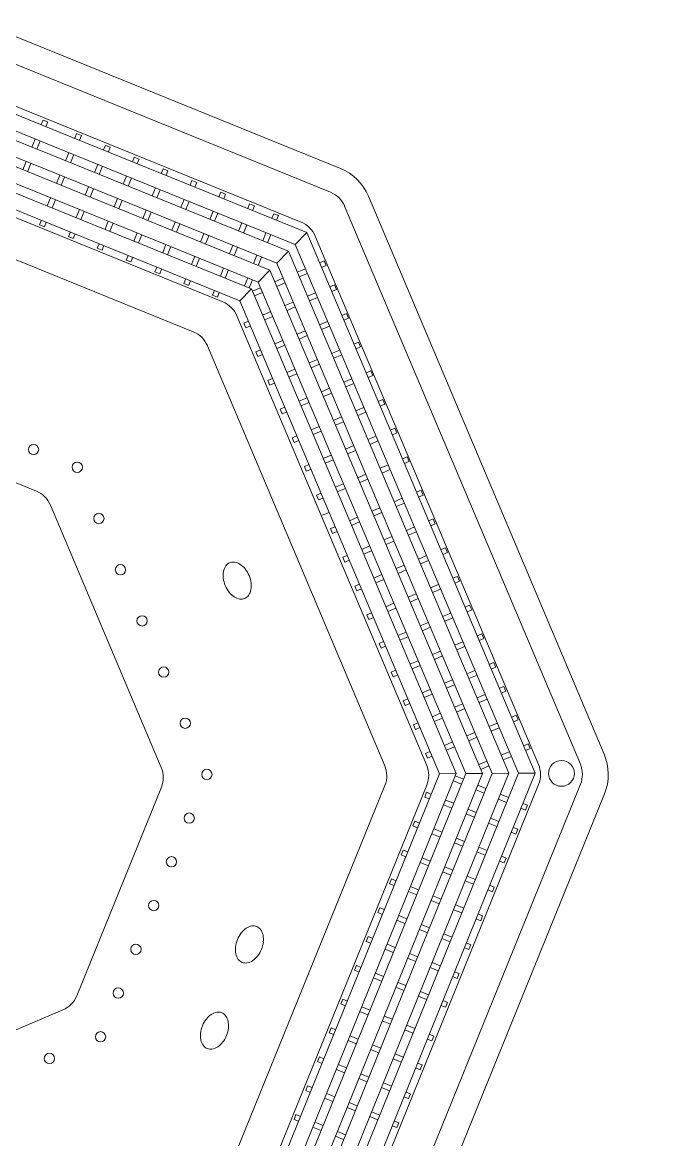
# Model space of a CAD drawing. Header units: millimetres. Extents: x 111 to 1506, y 14 to 566.
# Drawn here: x 242.279 to 243.505, y 126.247 to 128.409 of the extents above; entities that cross this region are included whole.
import ezdxf

# ---------------------------------------------------------------- set-up
doc = ezdxf.new("R2010")
doc.units = ezdxf.units.MM
doc.layers.add('G', color=254, linetype='Continuous', lineweight=5)
doc.layers.add('PLUMA 0.05', color=240, linetype='Continuous', lineweight=5)

# ---------------------------------------------------------------- blocks, each defined once
blk = doc.blocks.new('ala')
at = {"layer": 'PLUMA 0.05', "color": 25}
for p, q in [((1562.9436, 61.8153), (1561.8865, 61.8153)), ((1561.8511, 61.8007), (1561.0222, 60.9717)), ((1562.9126, 61.7403), (1561.9175, 61.7403)), ((1561.8822, 61.7257), (1561.0972, 60.9407)), ((1561.8997, 61.7259), (1561.4613, 61.2875)), ((1561.9121, 61.6959), (1561.8997, 61.7259)), ((1561.8997, 61.7259), (1562.415, 61.7259)), ((1561.9631, 61.7355), (1561.9631, 61.7259)), ((1561.9731, 61.7355), (1561.9631, 61.7355)), ((1561.9731, 61.7259), (1561.9731, 61.7355)), ((1562.0133, 61.7355), (1562.0133, 61.7259)), ((1562.0233, 61.7355), (1562.0133, 61.7355)), ((1562.0233, 61.7259), (1562.0233, 61.7355)), ((1562.0736, 61.7355), (1562.0736, 61.7259)), ((1562.0836, 61.7355), (1562.0736, 61.7355)), ((1562.0836, 61.7259), (1562.0836, 61.7355)), ((1562.1339, 61.7355), (1562.1339, 61.7259)), ((1562.1439, 61.7355), (1562.1339, 61.7355)), ((1562.1439, 61.7259), (1562.1439, 61.7355)), ((1562.1941, 61.7355), (1562.1941, 61.7259)), ((1562.2041, 61.7355), (1562.1941, 61.7355)), ((1562.2041, 61.7259), (1562.2041, 61.7355)), ((1562.2544, 61.7355), (1562.2544, 61.7259)), ((1562.2644, 61.7355), (1562.2544, 61.7355)), ((1562.2644, 61.7259), (1562.2644, 61.7355)), ((1562.3146, 61.7355), (1562.3146, 61.7259)), ((1562.3246, 61.7355), (1562.3146, 61.7355)), ((1562.3246, 61.7259), (1562.3246, 61.7355)), ((1562.3749, 61.7355), (1562.3749, 61.7259)), ((1562.3849, 61.7355), (1562.3749, 61.7355)), ((1562.3849, 61.7259), (1562.3849, 61.7355)), ((1562.9304, 61.7259), (1562.415, 61.7259)), ((1562.4452, 61.7259), (1562.4452, 61.7355)), ((1562.4452, 61.7355), (1562.4552, 61.7355)), ((1562.4552, 61.7355), (1562.4552, 61.7259)), ((1562.5054, 61.7259), (1562.5054, 61.7355)), ((1562.5054, 61.7355), (1562.5154, 61.7355)), ((1562.5154, 61.7355), (1562.5154, 61.7259)), ((1562.5657, 61.7259), (1562.5657, 61.7355)), ((1562.5657, 61.7355), (1562.5757, 61.7355)), ((1562.5757, 61.7355), (1562.5757, 61.7259)), ((1562.626, 61.7259), (1562.626, 61.7355)), ((1562.626, 61.7355), (1562.636, 61.7355)), ((1562.636, 61.7355), (1562.636, 61.7259)), ((1561.9121, 61.6959), (1561.4825, 61.2663)), ((1561.8522, 61.6921), (1561.8593, 61.6991)), ((1561.8593, 61.6991), (1561.8661, 61.6923)), ((1561.9121, 61.6959), (1562.415, 61.6959)), ((1561.9631, 61.6959), (1561.9631, 61.6788)), ((1561.9731, 61.6788), (1561.9731, 61.6959)), ((1562.0133, 61.6959), (1562.0133, 61.6788)), ((1562.0233, 61.6788), (1562.0233, 61.6959)), ((1562.0736, 61.6959), (1562.0736, 61.6788)), ((1562.0836, 61.6788), (1562.0836, 61.6959)), ((1562.1339, 61.6959), (1562.1339, 61.6788)), ((1562.1439, 61.6788), (1562.1439, 61.6959)), ((1562.1941, 61.6959), (1562.1941, 61.6788)), ((1562.2041, 61.6788), (1562.2041, 61.6959)), ((1562.2544, 61.6959), (1562.2544, 61.6788)), ((1562.2644, 61.6788), (1562.2644, 61.6959)), ((1562.3146, 61.6959), (1562.3146, 61.6788)), ((1562.3246, 61.6788), (1562.3246, 61.6959)), ((1562.3749, 61.6959), (1562.3749, 61.6788)), ((1562.3849, 61.6788), (1562.3849, 61.6959)), ((1562.9179, 61.6959), (1562.415, 61.6959)), ((1562.4452, 61.6788), (1562.4452, 61.6959)), ((1562.4552, 61.6959), (1562.4552, 61.6788)), ((1562.5054, 61.6788), (1562.5054, 61.6959)), ((1562.5154, 61.6959), (1562.5154, 61.6788)), ((1562.5657, 61.6788), (1562.5657, 61.6959)), ((1562.5757, 61.6959), (1562.5757, 61.6788)), ((1562.626, 61.6788), (1562.626, 61.6959)), ((1562.636, 61.6959), (1562.636, 61.6788)), ((1561.9192, 61.6788), (1561.4946, 61.2542)), ((1561.8591, 61.6852), (1561.8522, 61.6921)), ((1561.9316, 61.6488), (1561.9192, 61.6788)), ((1561.9192, 61.6788), (1562.415, 61.6788)), ((1562.9109, 61.6788), (1562.415, 61.6788)), ((1561.8096, 61.6495), (1561.8167, 61.6565)), ((1561.8167, 61.6565), (1561.8235, 61.6497)), ((1561.8923, 61.652), (1561.8803, 61.664)), ((1561.8874, 61.6711), (1561.8994, 61.659)), ((1561.9316, 61.6488), (1561.5158, 61.233)), ((1561.9387, 61.6318), (1561.5279, 61.221)), ((1561.8165, 61.6426), (1561.8096, 61.6495)), ((1561.9206, 61.6378), (1561.9327, 61.6258)), ((1561.9316, 61.6488), (1562.415, 61.6488)), ((1561.9511, 61.6018), (1561.9387, 61.6318)), ((1561.9387, 61.6318), (1562.415, 61.6318)), ((1561.9631, 61.6488), (1561.9631, 61.6318)), ((1561.9731, 61.6318), (1561.9731, 61.6488)), ((1562.0133, 61.6488), (1562.0133, 61.6318)), ((1562.0233, 61.6318), (1562.0233, 61.6488)), ((1562.0736, 61.6488), (1562.0736, 61.6318)), ((1562.0836, 61.6318), (1562.0836, 61.6488)), ((1562.1339, 61.6488), (1562.1339, 61.6318)), ((1562.1439, 61.6318), (1562.1439, 61.6488)), ((1562.1941, 61.6488), (1562.1941, 61.6318)), ((1562.2041, 61.6318), (1562.2041, 61.6488)), ((1562.2544, 61.6488), (1562.2544, 61.6318)), ((1562.2644, 61.6318), (1562.2644, 61.6488)), ((1562.3146, 61.6488), (1562.3146, 61.6318)), ((1562.3246, 61.6318), (1562.3246, 61.6488)), ((1562.3749, 61.6488), (1562.3749, 61.6318)), ((1562.3849, 61.6318), (1562.3849, 61.6488)), ((1562.8984, 61.6488), (1562.415, 61.6488)), ((1562.8914, 61.6318), (1562.415, 61.6318)), ((1562.4452, 61.6318), (1562.4452, 61.6488)), ((1562.4552, 61.6488), (1562.4552, 61.6318)), ((1562.5054, 61.6318), (1562.5054, 61.6488)), ((1562.5154, 61.6488), (1562.5154, 61.6318)), ((1562.5657, 61.6318), (1562.5657, 61.6488)), ((1562.5757, 61.6488), (1562.5757, 61.6318)), ((1562.626, 61.6318), (1562.626, 61.6488)), ((1562.636, 61.6488), (1562.636, 61.6318)), ((1562.6862, 61.6318), (1562.6862, 61.6488)), ((1562.6962, 61.6488), (1562.6962, 61.6318)), ((1561.767, 61.6068), (1561.7741, 61.6139)), ((1561.7741, 61.6139), (1561.7809, 61.6071)), ((1561.8497, 61.6094), (1561.8377, 61.6214)), ((1561.8447, 61.6285), (1561.8568, 61.6164)), ((1561.9256, 61.6187), (1561.9136, 61.6308)), ((1561.9511, 61.6018), (1561.5491, 61.1997)), ((1561.7738, 61.6), (1561.767, 61.6068)), ((1561.883, 61.5761), (1561.8709, 61.5881)), ((1561.878, 61.5952), (1561.8901, 61.5832)), ((1561.9511, 61.6018), (1562.415, 61.6018)), ((1561.9631, 61.6018), (1561.9631, 61.5847)), ((1561.9731, 61.5847), (1561.9731, 61.6018)), ((1562.0133, 61.6018), (1562.0133, 61.5847)), ((1562.0233, 61.5847), (1562.0233, 61.6018)), ((1562.0736, 61.6018), (1562.0736, 61.5847)), ((1562.0836, 61.5847), (1562.0836, 61.6018)), ((1562.1339, 61.6018), (1562.1339, 61.5847)), ((1562.1439, 61.5847), (1562.1439, 61.6018)), ((1562.1941, 61.6018), (1562.1941, 61.5847)), ((1562.2041, 61.5847), (1562.2041, 61.6018)), ((1562.2544, 61.6018), (1562.2544, 61.5847)), ((1562.2644, 61.5847), (1562.2644, 61.6018)), ((1562.3146, 61.6018), (1562.3146, 61.5847)), ((1562.3246, 61.5847), (1562.3246, 61.6018)), ((1562.3749, 61.6018), (1562.3749, 61.5847)), ((1562.3849, 61.5847), (1562.3849, 61.6018)), ((1562.8789, 61.6018), (1562.415, 61.6018)), ((1562.4452, 61.5847), (1562.4452, 61.6018)), ((1562.4552, 61.6018), (1562.4552, 61.5847)), ((1562.5054, 61.5847), (1562.5054, 61.6018)), ((1562.5154, 61.6018), (1562.5154, 61.5847)), ((1562.5657, 61.5847), (1562.5657, 61.6018)), ((1562.5757, 61.6018), (1562.5757, 61.5847)), ((1562.626, 61.5847), (1562.626, 61.6018)), ((1562.636, 61.6018), (1562.636, 61.5847)), ((1562.6862, 61.5847), (1562.6862, 61.6018)), ((1562.6962, 61.6018), (1562.6962, 61.5847)), ((1561.9582, 61.5847), (1561.5612, 61.1877)), ((1561.7315, 61.5713), (1561.7386, 61.5784)), ((1561.7383, 61.5645), (1561.7315, 61.5713)), ((1561.7386, 61.5784), (1561.7454, 61.5716)), ((1561.8071, 61.5668), (1561.7951, 61.5788)), ((1561.8021, 61.5859), (1561.8142, 61.5738)), ((1561.9706, 61.5547), (1561.9582, 61.5847)), ((1561.9582, 61.5847), (1562.415, 61.5847)), ((1562.8719, 61.5847), (1562.415, 61.5847)), ((1561.9706, 61.5547), (1561.5824, 61.1665)), ((1561.7666, 61.5503), (1561.7787, 61.5383)), ((1561.8404, 61.5335), (1561.8283, 61.5455)), ((1561.8354, 61.5526), (1561.8475, 61.5405)), ((1561.9163, 61.5428), (1561.9042, 61.5549)), ((1561.9113, 61.5619), (1561.9234, 61.5499)), ((1561.9706, 61.5547), (1562.415, 61.5547)), ((1562.0133, 61.5547), (1562.0133, 61.5451)), ((1562.0233, 61.5451), (1562.0133, 61.5451)), ((1562.0233, 61.5451), (1562.0233, 61.5547)), ((1562.0736, 61.5547), (1562.0736, 61.5451)), ((1562.0836, 61.5451), (1562.0736, 61.5451)), ((1562.0836, 61.5451), (1562.0836, 61.5547)), ((1562.1339, 61.5547), (1562.1339, 61.5451)), ((1562.1439, 61.5451), (1562.1339, 61.5451)), ((1562.1439, 61.5451), (1562.1439, 61.5547)), ((1562.1941, 61.5547), (1562.1941, 61.5451)), ((1562.2041, 61.5451), (1562.1941, 61.5451)), ((1562.2041, 61.5451), (1562.2041, 61.5547)), ((1562.2544, 61.5547), (1562.2544, 61.5451)), ((1562.2644, 61.5451), (1562.2544, 61.5451)), ((1562.2644, 61.5451), (1562.2644, 61.5547)), ((1562.3146, 61.5547), (1562.3146, 61.5451)), ((1562.3246, 61.5451), (1562.3146, 61.5451)), ((1562.3246, 61.5451), (1562.3246, 61.5547)), ((1562.3749, 61.5547), (1562.3749, 61.5451)), ((1562.3849, 61.5451), (1562.3749, 61.5451)), ((1562.3849, 61.5451), (1562.3849, 61.5547)), ((1562.8595, 61.5547), (1562.415, 61.5547)), ((1562.4452, 61.5451), (1562.4452, 61.5547)), ((1562.4452, 61.5451), (1562.4552, 61.5451)), ((1562.4552, 61.5547), (1562.4552, 61.5451)), ((1562.5054, 61.5451), (1562.5054, 61.5547)), ((1562.5054, 61.5451), (1562.5154, 61.5451)), ((1562.5154, 61.5547), (1562.5154, 61.5451)), ((1562.5657, 61.5451), (1562.5657, 61.5547)), ((1562.5657, 61.5451), (1562.5757, 61.5451)), ((1562.5757, 61.5547), (1562.5757, 61.5451)), ((1562.626, 61.5451), (1562.626, 61.5547)), ((1562.626, 61.5451), (1562.636, 61.5451)), ((1562.636, 61.5547), (1562.636, 61.5451)), ((1562.6862, 61.5451), (1562.6862, 61.5547)), ((1562.6862, 61.5451), (1562.6962, 61.5451)), ((1562.6962, 61.5547), (1562.6962, 61.5451)), ((1561.965, 61.5257), (1561.2972, 60.8578)), ((1561.6889, 61.5287), (1561.6959, 61.5358)), ((1561.6957, 61.5219), (1561.6889, 61.5287)), ((1561.6959, 61.5358), (1561.7028, 61.5289)), ((1561.7716, 61.5312), (1561.7595, 61.5433)), ((1561.9446, 61.5287), (1561.9514, 61.5218)), ((1562.8297, 61.5403), (1562.0004, 61.5403)), ((1561.724, 61.5077), (1561.736, 61.4957)), ((1561.8049, 61.4979), (1561.7928, 61.51)), ((1561.7999, 61.5171), (1561.8119, 61.505)), ((1561.8737, 61.5002), (1561.8616, 61.5123)), ((1561.8687, 61.5193), (1561.8807, 61.5073)), ((1561.9443, 61.5148), (1561.9375, 61.5216)), ((1561.9443, 61.5148), (1561.9514, 61.5218)), ((1561.6463, 61.4861), (1561.6533, 61.4932)), ((1561.6531, 61.4793), (1561.6463, 61.4861)), ((1561.6533, 61.4932), (1561.6602, 61.4863)), ((1561.729, 61.4886), (1561.7169, 61.5007)), ((1561.8331, 61.4838), (1561.8452, 61.4717)), ((1561.902, 61.4861), (1561.9088, 61.4792)), ((1561.6864, 61.446), (1561.6743, 61.458)), ((1561.6814, 61.4651), (1561.6934, 61.4531)), ((1561.7622, 61.4553), (1561.7502, 61.4674)), ((1561.7573, 61.4745), (1561.7693, 61.4624)), ((1561.8381, 61.4647), (1561.8261, 61.4767)), ((1561.9017, 61.4722), (1561.8949, 61.479)), ((1561.9017, 61.4722), (1561.9088, 61.4792)), ((1562.7986, 61.4653), (1562.0314, 61.4653)), ((1561.9961, 61.4507), (1561.3722, 60.8268)), ((1561.6036, 61.4435), (1561.6107, 61.4505)), ((1561.6105, 61.4367), (1561.6036, 61.4435)), ((1561.6107, 61.4505), (1561.6175, 61.4437)), ((1561.7905, 61.4412), (1561.8026, 61.4291)), ((1561.8662, 61.4366), (1561.8593, 61.4434)), ((1561.8662, 61.4366), (1561.8732, 61.4437)), ((1561.8664, 61.4505), (1561.8732, 61.4437)), ((1561.6437, 61.4034), (1561.6317, 61.4154)), ((1561.6388, 61.4225), (1561.6508, 61.4104)), ((1561.7196, 61.4127), (1561.7076, 61.4248)), ((1561.7146, 61.4318), (1561.7267, 61.4198)), ((1561.7955, 61.422), (1561.7835, 61.4341)), ((1561.561, 61.4009), (1561.5681, 61.4079)), ((1561.5679, 61.394), (1561.561, 61.4009)), ((1561.5681, 61.4079), (1561.5749, 61.4011)), ((1561.7479, 61.3986), (1561.76, 61.3865)), ((1561.8236, 61.394), (1561.8167, 61.4008)), ((1561.8236, 61.394), (1561.8306, 61.4011)), ((1561.8238, 61.4079), (1561.8306, 61.4011)), ((1561.6011, 61.3608), (1561.5891, 61.3728)), ((1561.5961, 61.3799), (1561.6082, 61.3678)), ((1561.677, 61.3701), (1561.665, 61.3822)), ((1561.672, 61.3892), (1561.6841, 61.3772)), ((1561.7529, 61.3794), (1561.7409, 61.3915)), ((1561.5184, 61.3583), (1561.5255, 61.3653)), ((1561.5252, 61.3514), (1561.5184, 61.3583)), ((1561.5255, 61.3653), (1561.5323, 61.3585)), ((1561.7053, 61.356), (1561.7174, 61.3439)), ((1561.7809, 61.3514), (1561.7741, 61.3582)), ((1561.7809, 61.3514), (1561.788, 61.3585)), ((1561.7812, 61.3653), (1561.788, 61.3585)), ((1561.5585, 61.3182), (1561.5465, 61.3302)), ((1561.5535, 61.3373), (1561.5656, 61.3252)), ((1561.6344, 61.3275), (1561.6224, 61.3395)), ((1561.6294, 61.3466), (1561.6415, 61.3346)), ((1561.7103, 61.3368), (1561.6982, 61.3489)), ((1561.4758, 61.3156), (1561.4829, 61.3227)), ((1561.4826, 61.3088), (1561.4758, 61.3156)), ((1561.4829, 61.3227), (1561.4897, 61.3159)), ((1561.6627, 61.3133), (1561.6748, 61.3013)), ((1561.7383, 61.3088), (1561.7315, 61.3156)), ((1561.7383, 61.3088), (1561.7454, 61.3159)), ((1561.7386, 61.3227), (1561.7454, 61.3159)), ((1561.0969, 60.9231), (1561.4613, 61.2875)), ((1561.5159, 61.2755), (1561.5039, 61.2876)), ((1561.5109, 61.2947), (1561.523, 61.2826)), ((1561.5918, 61.2849), (1561.5797, 61.2969)), ((1561.5868, 61.304), (1561.5989, 61.2919)), ((1561.6677, 61.2942), (1561.6556, 61.3063)), ((1561.127, 60.9107), (1561.4825, 61.2663)), ((1561.4332, 61.273), (1561.4261, 61.266)), ((1561.4261, 61.266), (1561.433, 61.2591)), ((1561.44, 61.2662), (1561.4332, 61.273)), ((1561.6251, 61.2516), (1561.613, 61.2637)), ((1561.6201, 61.2707), (1561.6321, 61.2587)), ((1561.6957, 61.2662), (1561.6889, 61.273)), ((1561.6957, 61.2662), (1561.7028, 61.2732)), ((1561.696, 61.2801), (1561.7028, 61.2732)), ((1561.144, 60.9036), (1561.4946, 61.2542)), ((1561.4733, 61.2329), (1561.4612, 61.245)), ((1561.5492, 61.2423), (1561.5371, 61.2543)), ((1561.5442, 61.2614), (1561.5563, 61.2493)), ((1561.174, 60.8912), (1561.5158, 61.233)), ((1561.1911, 60.8841), (1561.5279, 61.221)), ((1561.3906, 61.2304), (1561.3835, 61.2233)), ((1561.3835, 61.2233), (1561.3903, 61.2165)), ((1561.3974, 61.2236), (1561.3906, 61.2304)), ((1561.4542, 61.2379), (1561.4662, 61.2259)), ((1561.5825, 61.209), (1561.5704, 61.2211)), ((1561.5775, 61.2281), (1561.5895, 61.2161)), ((1561.6531, 61.2236), (1561.6463, 61.2304)), ((1561.6531, 61.2236), (1561.6602, 61.2306)), ((1561.6534, 61.2375), (1561.6602, 61.2306)), ((1561.2211, 60.8717), (1561.5491, 61.1997)), ((1561.4307, 61.1903), (1561.4186, 61.2024)), ((1561.4874, 61.2046), (1561.4995, 61.1926)), ((1561.5066, 61.1997), (1561.4945, 61.2117)), ((1561.2381, 60.8647), (1561.5612, 61.1877)), ((1561.348, 61.1878), (1561.3409, 61.1807)), ((1561.3409, 61.1807), (1561.3477, 61.1739)), ((1561.3548, 61.181), (1561.348, 61.1878)), ((1561.4116, 61.1953), (1561.4236, 61.1833)), ((1561.5399, 61.1664), (1561.5278, 61.1784)), ((1561.6105, 61.181), (1561.6037, 61.1878)), ((1561.6105, 61.181), (1561.6176, 61.188)), ((1561.6108, 61.1948), (1561.6176, 61.188)), ((1561.2681, 60.8522), (1561.5824, 61.1665)), ((1561.3881, 61.1477), (1561.376, 61.1598)), ((1561.4448, 61.162), (1561.4569, 61.15)), ((1561.464, 61.157), (1561.4519, 61.1691)), ((1561.5207, 61.1714), (1561.5328, 61.1593)), ((1561.5824, 61.1665), (1561.5926, 61.1563)), ((1561.3054, 61.1452), (1561.2983, 61.1381)), ((1561.2983, 61.1381), (1561.3051, 61.1313)), ((1561.3122, 61.1384), (1561.3054, 61.1452)), ((1561.369, 61.1527), (1561.381, 61.1406)), ((1561.4972, 61.1238), (1561.4852, 61.1358)), ((1561.554, 61.1381), (1561.5608, 61.1313)), ((1561.5679, 61.1383), (1561.5608, 61.1313)), ((1561.5679, 61.1383), (1561.5611, 61.1452)), ((1561.3455, 61.1051), (1561.3334, 61.1172)), ((1561.4022, 61.1194), (1561.4143, 61.1074)), ((1561.4214, 61.1144), (1561.4093, 61.1265)), ((1561.4781, 61.1288), (1561.4902, 61.1167)), ((1561.2628, 61.1026), (1561.2557, 61.0955)), ((1561.2557, 61.0955), (1561.2625, 61.0887)), ((1561.2696, 61.0958), (1561.2628, 61.1026)), ((1561.3263, 61.1101), (1561.3384, 61.098)), ((1561.4546, 61.0812), (1561.4426, 61.0932)), ((1561.5114, 61.0955), (1561.5182, 61.0887)), ((1561.5253, 61.0957), (1561.5182, 61.0887)), ((1561.5253, 61.0957), (1561.5185, 61.1026)), ((1561.3029, 61.0625), (1561.2908, 61.0745)), ((1561.3596, 61.0768), (1561.3717, 61.0648)), ((1561.3787, 61.0718), (1561.3667, 61.0839)), ((1561.4355, 61.0861), (1561.4476, 61.0741)), ((1561.2201, 61.06), (1561.2131, 61.0529)), ((1561.2131, 61.0529), (1561.2199, 61.0461)), ((1561.227, 61.0532), (1561.2201, 61.06)), ((1561.2837, 61.0675), (1561.2958, 61.0554)), ((1561.412, 61.0385), (1561.4, 61.0506)), ((1561.4688, 61.0529), (1561.4756, 61.046)), ((1561.4827, 61.0531), (1561.4756, 61.046)), ((1561.4827, 61.0531), (1561.4758, 61.0599)), ((1562.1618, 61.0507), (1561.7722, 60.6611)), ((1562.633, 61.0653), (1562.1971, 61.0653)), ((1563.0579, 60.6611), (1562.6683, 61.0507)), ((1561.2602, 61.0199), (1561.2482, 61.0319)), ((1561.317, 61.0342), (1561.3291, 61.0221)), ((1561.3361, 61.0292), (1561.3241, 61.0413)), ((1561.3929, 61.0435), (1561.405, 61.0315)), ((1561.1775, 61.0174), (1561.1705, 61.0103)), ((1561.1705, 61.0103), (1561.1773, 61.0035)), ((1561.1844, 61.0105), (1561.1775, 61.0174)), ((1561.2411, 61.0249), (1561.2532, 61.0128)), ((1561.3694, 60.9959), (1561.3574, 61.008)), ((1561.4262, 61.0103), (1561.433, 61.0034)), ((1561.4401, 61.0105), (1561.433, 61.0034)), ((1561.4401, 61.0105), (1561.4332, 61.0173)), ((1561.2176, 60.9773), (1561.2056, 60.9893)), ((1561.2744, 60.9916), (1561.2865, 60.9795)), ((1561.2935, 60.9866), (1561.2815, 60.9987)), ((1561.3503, 61.0009), (1561.3623, 60.9889)), ((1561.142, 60.9818), (1561.1349, 60.9748)), ((1561.1349, 60.9748), (1561.1417, 60.9679)), ((1561.1488, 60.975), (1561.142, 60.9818)), ((1561.1985, 60.9823), (1561.2106, 60.9702)), ((1561.3268, 60.9533), (1561.3147, 60.9654)), ((1561.3836, 60.9676), (1561.3904, 60.9608)), ((1561.3974, 60.9679), (1561.3904, 60.9608)), ((1561.3974, 60.9679), (1561.3906, 60.9747)), ((1561.163, 60.9467), (1561.175, 60.9347)), ((1561.1821, 60.9417), (1561.17, 60.9538)), ((1561.2318, 60.949), (1561.2438, 60.9369)), ((1561.2509, 60.944), (1561.2389, 60.956)), ((1561.3077, 60.9583), (1561.3197, 60.9463)), ((1561.0075, 60.9364), (1561.0075, 59.8792)), ((1561.127, 60.9107), (1561.0969, 60.9231)), ((1561.0969, 60.9231), (1561.0969, 60.4078)), ((1561.2154, 60.9084), (1561.2033, 60.9205)), ((1561.2842, 60.9107), (1561.2721, 60.9228)), ((1561.3409, 60.925), (1561.3478, 60.9182)), ((1561.3548, 60.9253), (1561.3478, 60.9182)), ((1561.3548, 60.9253), (1561.348, 60.9321)), ((1561.0825, 60.9053), (1561.0825, 59.9103)), ((1561.127, 60.9107), (1561.127, 60.4078)), ((1561.174, 60.8912), (1561.144, 60.9036)), ((1561.144, 60.9036), (1561.144, 60.4078)), ((1561.1962, 60.9134), (1561.2083, 60.9014)), ((1561.2651, 60.9157), (1561.2771, 60.9036)), ((1561.174, 60.8912), (1561.174, 60.4078)), ((1561.2211, 60.8717), (1561.1911, 60.8841)), ((1561.1911, 60.8841), (1561.1911, 60.4078)), ((1561.2295, 60.8802), (1561.2416, 60.8681)), ((1561.2486, 60.8752), (1561.2366, 60.8872)), ((1561.2983, 60.8824), (1561.3052, 60.8756)), ((1561.3122, 60.8827), (1561.3052, 60.8756)), ((1561.3122, 60.8827), (1561.3054, 60.8895)), ((1561.0873, 60.8498), (1561.0873, 60.8598)), ((1561.0873, 60.8598), (1561.0969, 60.8598)), ((1561.127, 60.8598), (1561.144, 60.8598)), ((1561.174, 60.8598), (1561.1911, 60.8598)), ((1561.2211, 60.8717), (1561.2211, 60.4078)), ((1561.2211, 60.8598), (1561.2381, 60.8598)), ((1561.2681, 60.8522), (1561.2381, 60.8647)), ((1561.2381, 60.8647), (1561.2381, 60.4078)), ((1561.0969, 60.8498), (1561.0873, 60.8498)), ((1561.144, 60.8498), (1561.127, 60.8498)), ((1561.1911, 60.8498), (1561.174, 60.8498)), ((1561.2381, 60.8498), (1561.2211, 60.8498)), ((1561.2681, 60.8522), (1561.2681, 60.4078)), ((1561.0873, 60.7995), (1561.0873, 60.8095)), ((1561.0873, 60.8095), (1561.0969, 60.8095)), ((1561.127, 60.8095), (1561.144, 60.8095)), ((1561.174, 60.8095), (1561.1911, 60.8095)), ((1561.2211, 60.8095), (1561.2381, 60.8095)), ((1561.2681, 60.8095), (1561.2778, 60.8095)), ((1561.2778, 60.7995), (1561.2778, 60.8095)), ((1561.2825, 60.8225), (1561.2825, 59.9931)), ((1561.0969, 60.7995), (1561.0873, 60.7995)), ((1561.144, 60.7995), (1561.127, 60.7995)), ((1561.1911, 60.7995), (1561.174, 60.7995)), ((1561.2381, 60.7995), (1561.2211, 60.7995)), ((1561.2778, 60.7995), (1561.2681, 60.7995)), ((1561.3575, 60.7914), (1561.3575, 60.0242)), ((1561.0873, 60.7392), (1561.0873, 60.7492)), ((1561.0873, 60.7492), (1561.0969, 60.7492)), ((1561.127, 60.7492), (1561.144, 60.7492)), ((1561.174, 60.7492), (1561.1911, 60.7492)), ((1561.2211, 60.7492), (1561.2381, 60.7492)), ((1561.2681, 60.7492), (1561.2778, 60.7492)), ((1561.2778, 60.7392), (1561.2778, 60.7492)), ((1561.0969, 60.7392), (1561.0873, 60.7392)), ((1561.144, 60.7392), (1561.127, 60.7392)), ((1561.1911, 60.7392), (1561.174, 60.7392)), ((1561.2381, 60.7392), (1561.2211, 60.7392)), ((1561.2778, 60.7392), (1561.2681, 60.7392)), ((1561.0873, 60.679), (1561.0873, 60.689)), ((1561.0873, 60.689), (1561.0969, 60.689)), ((1561.127, 60.689), (1561.144, 60.689)), ((1561.174, 60.689), (1561.1911, 60.689)), ((1561.2211, 60.689), (1561.2381, 60.689)), ((1561.2681, 60.689), (1561.2778, 60.689)), ((1561.2778, 60.679), (1561.2778, 60.689)), ((1561.0969, 60.679), (1561.0873, 60.679)), ((1561.144, 60.679), (1561.127, 60.679)), ((1561.1911, 60.679), (1561.174, 60.679)), ((1561.2381, 60.679), (1561.2211, 60.679)), ((1561.2778, 60.679), (1561.2681, 60.679)), ((1561.0873, 60.6187), (1561.0873, 60.6287)), ((1561.0873, 60.6287), (1561.0969, 60.6287)), ((1561.0969, 60.6187), (1561.0873, 60.6187)), ((1561.127, 60.6287), (1561.144, 60.6287)), ((1561.144, 60.6187), (1561.127, 60.6187)), ((1561.174, 60.6287), (1561.1911, 60.6287)), ((1561.1911, 60.6187), (1561.174, 60.6187)), ((1561.2211, 60.6287), (1561.2381, 60.6287)), ((1561.2381, 60.6187), (1561.2211, 60.6187)), ((1561.2681, 60.6287), (1561.2778, 60.6287)), ((1561.2778, 60.6187), (1561.2681, 60.6187)), ((1561.2778, 60.6187), (1561.2778, 60.6287)), ((1561.7575, 60.6257), (1561.7575, 60.1899)), ((1561.0873, 60.5585), (1561.0873, 60.5685)), ((1561.0873, 60.5685), (1561.0969, 60.5685)), ((1561.0969, 60.5585), (1561.0873, 60.5585)), ((1561.127, 60.5685), (1561.144, 60.5685)), ((1561.144, 60.5585), (1561.127, 60.5585)), ((1561.174, 60.5685), (1561.1911, 60.5685)), ((1561.1911, 60.5585), (1561.174, 60.5585)), ((1561.2211, 60.5685), (1561.2381, 60.5685)), ((1561.2381, 60.5585), (1561.2211, 60.5585)), ((1561.2681, 60.5685), (1561.2778, 60.5685)), ((1561.2778, 60.5585), (1561.2681, 60.5585)), ((1561.2778, 60.5585), (1561.2778, 60.5685)), ((1561.0873, 60.4982), (1561.0873, 60.5082)), ((1561.0873, 60.5082), (1561.0969, 60.5082)), ((1561.127, 60.5082), (1561.144, 60.5082)), ((1561.174, 60.5082), (1561.1911, 60.5082)), ((1561.2211, 60.5082), (1561.2381, 60.5082)), ((1561.2681, 60.5082), (1561.2778, 60.5082)), ((1561.2778, 60.4982), (1561.2778, 60.5082)), ((1561.0969, 60.4982), (1561.0873, 60.4982)), ((1561.144, 60.4982), (1561.127, 60.4982)), ((1561.1911, 60.4982), (1561.174, 60.4982)), ((1561.2381, 60.4982), (1561.2211, 60.4982)), ((1561.2778, 60.4982), (1561.2681, 60.4982)), ((1561.0873, 60.4379), (1561.0873, 60.4479)), ((1561.0873, 60.4479), (1561.0969, 60.4479)), ((1561.127, 60.4479), (1561.144, 60.4479)), ((1561.174, 60.4479), (1561.1911, 60.4479)), ((1561.2211, 60.4479), (1561.2381, 60.4479)), ((1561.2681, 60.4479), (1561.2778, 60.4479)), ((1561.2778, 60.4379), (1561.2778, 60.4479)), ((1561.0969, 60.4379), (1561.0873, 60.4379)), ((1561.144, 60.4379), (1561.127, 60.4379)), ((1561.1911, 60.4379), (1561.174, 60.4379)), ((1561.2381, 60.4379), (1561.2211, 60.4379)), ((1561.2778, 60.4379), (1561.2681, 60.4379)), ((1561.0969, 59.8925), (1561.0969, 60.4078)), ((1561.127, 59.9049), (1561.127, 60.4078)), ((1561.144, 59.912), (1561.144, 60.4078)), ((1561.174, 59.9244), (1561.174, 60.4078)), ((1561.1911, 59.9315), (1561.1911, 60.4078)), ((1561.2211, 59.9439), (1561.2211, 60.4078)), ((1561.2381, 59.951), (1561.2381, 60.4078)), ((1561.2681, 59.9634), (1561.2681, 60.4078)), ((1561.0969, 60.3777), (1561.0873, 60.3777)), ((1561.0873, 60.3777), (1561.0873, 60.3677)), ((1561.144, 60.3777), (1561.127, 60.3777)), ((1561.1911, 60.3777), (1561.174, 60.3777)), ((1561.0873, 60.3677), (1561.0969, 60.3677)), ((1561.127, 60.3677), (1561.144, 60.3677)), ((1561.174, 60.3677), (1561.1911, 60.3677))]:
    blk.add_line(p, q, dxfattribs=at)
blk.add_lwpolyline([(1563.8725, 60.9364), (1563.8725, 59.8792, -0.198912), (1563.8432, 59.8085), (1563.0143, 58.9796, -0.198912), (1562.9436, 58.9503), (1561.8865, 58.9503, -0.198912), (1561.8157, 58.9796), (1560.9868, 59.8085, -0.198912), (1560.9575, 59.8792), (1560.9575, 60.9364, -0.198912), (1560.9868, 61.0071), (1561.8157, 61.836, -0.198912), (1561.8865, 61.8653), (1562.9436, 61.8653, -0.198912), (1563.0143, 61.836), (1563.8432, 61.0071, -0.198912)], format="xyb", close=True, dxfattribs=at)
for centre, radius in [((1561.8812, 61.7733), 0.025), ((1562.1411, 61.1378), 0.01), ((1562.2324, 61.1378), 0.01), ((1562.3237, 61.1378), 0.01), ((1562.415, 61.1378), 0.01), ((1562.5064, 61.1378), 0.01), ((1562.5977, 61.1378), 0.01), ((1562.689, 61.1378), 0.01), ((1562.0651, 61.0618), 0.01), ((1562.765, 61.0618), 0.01), ((1561.9891, 60.9858), 0.01), ((1561.9131, 60.9098), 0.01), ((1561.8371, 60.8338), 0.01), ((1561.761, 60.7578), 0.01), ((1561.685, 60.6818), 0.01), ((1561.685, 60.5904), 0.01)]:
    blk.add_circle(centre, radius, dxfattribs=at)
for centre, radius, start, end in [((1561.8865, 61.7653), 0.05, 90, 135), ((1561.9175, 61.6903), 0.05, 90, 135), ((1562.0004, 61.4903), 0.05, 90, 135), ((1562.0314, 61.4153), 0.05, 90, 135), ((1562.4044, 61.3317), 0.0286, 123.6901, 148.1465), ((1562.4108, 61.322), 0.0402, 105.4371, 123.6901), ((1562.415, 61.3068), 0.0561, 90, 105.4371), ((1562.415, 61.3068), 0.0561, 74.5629, 90), ((1562.4193, 61.322), 0.0402, 56.3099, 74.5629), ((1562.4257, 61.3317), 0.0286, 31.8535, 56.3099), ((1562.5844, 61.3317), 0.0286, 123.6901, 148.1465), ((1562.5908, 61.322), 0.0402, 105.4371, 123.6901), ((1562.595, 61.3068), 0.0561, 90, 105.4371), ((1562.595, 61.3068), 0.0561, 74.5629, 90), ((1562.5993, 61.322), 0.0402, 56.3099, 74.5629), ((1562.6057, 61.3317), 0.0286, 31.8535, 56.3099), ((1562.3946, 61.3378), 0.017, 148.1465, 180), ((1562.3946, 61.3378), 0.017, 180, 211.8535), ((1562.4044, 61.3439), 0.0286, 211.8535, 236.3099), ((1562.4257, 61.3439), 0.0286, 303.6901, 328.1465), ((1562.4355, 61.3378), 0.017, 0, 31.8535), ((1562.4355, 61.3378), 0.017, 328.1465, 0), ((1562.5746, 61.3378), 0.017, 148.1465, 180), ((1562.5746, 61.3378), 0.017, 180, 211.8535), ((1562.5844, 61.3439), 0.0286, 211.8535, 236.3099), ((1562.6057, 61.3439), 0.0286, 303.6901, 328.1465), ((1562.6155, 61.3378), 0.017, 0, 31.8535), ((1562.6155, 61.3378), 0.017, 328.1465, 0), ((1562.4108, 61.3536), 0.0402, 236.3099, 254.5629), ((1562.415, 61.3689), 0.0561, 254.5629, 270), ((1562.415, 61.3689), 0.0561, 270, 285.4371), ((1562.4193, 61.3536), 0.0402, 285.4371, 303.6901), ((1562.5908, 61.3536), 0.0402, 236.3099, 254.5629), ((1562.595, 61.3689), 0.0561, 254.5629, 270), ((1562.595, 61.3689), 0.0561, 270, 285.4371), ((1562.5993, 61.3536), 0.0402, 285.4371, 303.6901), ((1561.7936, 61.0293), 0.0561, 135, 150.4371), ((1561.7936, 61.0293), 0.0561, 119.5629, 135), ((1561.7858, 61.043), 0.0402, 101.3099, 119.5629), ((1561.7835, 61.0544), 0.0286, 76.8535, 101.3099), ((1561.7861, 61.0657), 0.017, 45, 76.8535), ((1561.7861, 61.0657), 0.017, 13.1465, 45), ((1561.7749, 61.0631), 0.0286, 348.6901, 13.1465), ((1561.7798, 61.0371), 0.0402, 150.4371, 168.6901), ((1561.7635, 61.0653), 0.0402, 330.4371, 348.6901), ((1562.1971, 61.0153), 0.05, 90, 135), ((1562.633, 61.0153), 0.05, 45, 90), ((1561.7684, 61.0394), 0.0286, 168.6901, 193.1465), ((1561.7572, 61.0367), 0.017, 193.1465, 225), ((1561.7497, 61.0732), 0.0561, 299.5629, 315), ((1561.7497, 61.0732), 0.0561, 315, 330.4371), ((1561.7572, 61.0367), 0.017, 225, 256.8535), ((1561.7598, 61.048), 0.0286, 256.8535, 281.3099), ((1561.7575, 61.0594), 0.0402, 281.3099, 299.5629), ((1561.0575, 60.9364), 0.05, 135, 180), ((1561.1325, 60.9053), 0.05, 135, 180), ((1561.3325, 60.8225), 0.05, 135, 180), ((1561.4075, 60.7914), 0.05, 135, 180), ((1561.8075, 60.6257), 0.05, 135, 180)]:
    blk.add_arc(centre, radius, start, end, dxfattribs=at)

msp = doc.modelspace()

# ---------------------------------------------------------------- hatches: boundary and pattern name
at = {"layer": 'G', "lineweight": 100, "ltscale": 1000}
h = msp.add_hatch(dxfattribs=at)
h.set_pattern_fill('AR-HBONE', color=256, scale=0.046, angle=-22.08523, style=0)
h.set_pattern_definition([(22.914772, (797.12783, 1599.99595), (0.097837146, 0.241122153), [0.552, -0.184]), (112.914772, (797.29731, 1600.0676), (0.097837146, 0.241122153), [0.552, -0.184])])
edge = h.paths.add_edge_path()
edge.add_line((242.87844, 131.15454), (244.07692, 132.21456))
edge.add_line((244.07692, 132.21456), (263.01378, 110.80425))
edge.add_line((263.01378, 110.80425), (261.65868, 109.92131))
edge.add_line((261.65868, 109.92131), (242.89743, 131.13308))

# ---------------------------------------------------------------- block references
at = {"color": 251, "lineweight": 100, "rotation": 247.9147716791316}
msp.add_blockref('ala', (773.32643, 1597.46106), dxfattribs=at)

doc.saveas('drawing.dxf')
